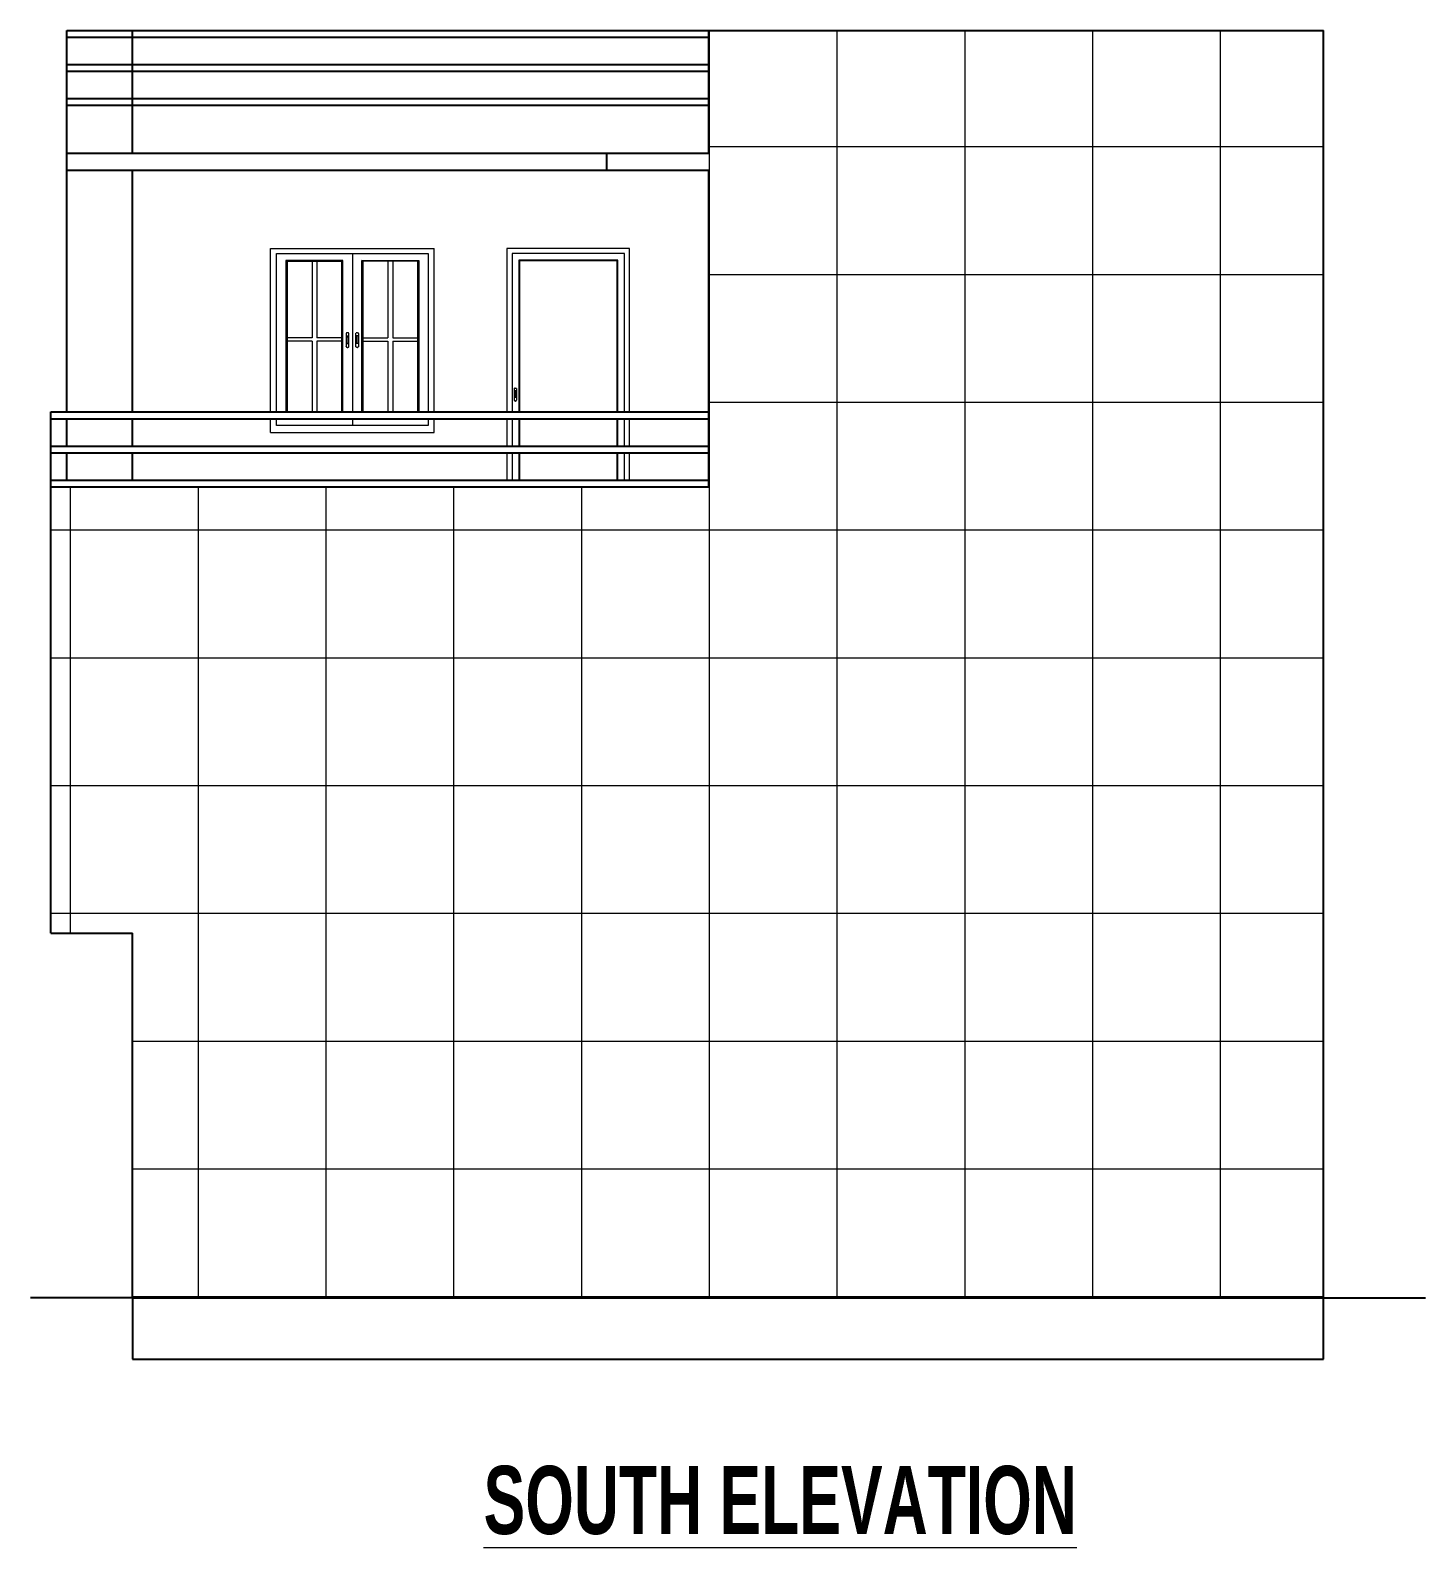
# Model space of a CAD drawing. Header units: inches. Extents: x -9985691 to 3643, y -3270716 to 4788.
# Drawn here: x -4965836.8 to -4965427.3, y -3265798.6 to -3265353.3 of the extents above; entities that cross this region are included whole.
import ezdxf

# ---------------------------------------------------------------- set-up
doc = ezdxf.new("R2010")
doc.units = ezdxf.units.IN
doc.header["$LTSCALE"] = 2
doc.header["$MEASUREMENT"] = 0
doc.linetypes.add('ACAD_ISO02W100', pattern=[15, 12, -3])
doc.layers.get('0').update_dxf_attribs({"linetype": 'CONTINUOUS'})
for name, color, linetype, lineweight in [('HATCH', 60, 'ACAD_ISO02W100', 13), ('Text-100.w', 254, 'CONTINUOUS', 9), ('window', 4, 'CONTINUOUS', 13)]:
    doc.layers.add(name, color=color, linetype=linetype, lineweight=lineweight)
doc.styles.add('Arial', font='arial.ttf', dxfattribs={"width": 0.8, "height": 12})

msp = doc.modelspace()

# ---------------------------------------------------------------- hatches: boundary and pattern name
at = {"layer": 'HATCH', "transparency": 33554661}
h = msp.add_hatch(dxfattribs=at)
h.set_pattern_fill('ANSI37', color=256, scale=300, angle=45)
h.paths.add_polyline_path([(-4965457.32, -3265353.34), (-4965637.68, -3265353.34), (-4965637.68, -3265389.34), (-4965667.68, -3265389.34), (-4965667.68, -3265394.34), (-4965637.68, -3265394.34), (-4965637.68, -3265487.34), (-4965830.79, -3265487.34), (-4965830.79, -3265506.34), (-4965806.77, -3265506.34), (-4965806.77, -3265725.34), (-4965457.32, -3265725.34)])
h = msp.add_hatch(dxfattribs=at)
h.set_pattern_fill('ANSI37', color=256, scale=300, angle=45)
h.paths.add_polyline_path([(-4965806.77, -3265506.34), (-4965830.79, -3265506.34), (-4965830.79, -3265618.34), (-4965806.77, -3265618.34)])

# ---------------------------------------------------------------- linework, layer by layer
at = {"ltscale": 0.5}
for p, q in [((-4965826.06, -3265353.34), (-4965806.77, -3265353.34)), ((-4965826.06, -3265465.34), (-4965826.06, -3265353.34)), ((-4965806.77, -3265353.34), (-4965457.32, -3265353.34)), ((-4965806.77, -3265389.34), (-4965806.77, -3265353.34)), ((-4965637.68, -3265389.34), (-4965637.68, -3265353.34)), ((-4965457.32, -3265725.34), (-4965457.32, -3265353.34)), ((-4965826.06, -3265355.34), (-4965637.68, -3265355.34)), ((-4965826.06, -3265363.34), (-4965637.68, -3265363.34)), ((-4965826.06, -3265365.34), (-4965637.68, -3265365.34)), ((-4965826.06, -3265373.34), (-4965637.68, -3265373.34)), ((-4965826.06, -3265375.34), (-4965637.68, -3265375.34)), ((-4965826.06, -3265389.34), (-4965637.68, -3265389.34)), ((-4965667.68, -3265389.34), (-4965667.68, -3265394.34)), ((-4965826.06, -3265394.34), (-4965637.68, -3265394.34)), ((-4965806.77, -3265465.34), (-4965806.77, -3265394.34)), ((-4965637.68, -3265487.34), (-4965637.68, -3265394.34)), ((-4965830.79, -3265618.34), (-4965830.79, -3265465.34)), ((-4965830.79, -3265465.34), (-4965637.68, -3265465.34)), ((-4965830.79, -3265467.34), (-4965637.68, -3265467.34)), ((-4965826.06, -3265475.34), (-4965826.06, -3265467.34)), ((-4965806.77, -3265475.34), (-4965806.77, -3265467.34)), ((-4965830.79, -3265475.34), (-4965637.68, -3265475.34)), ((-4965830.79, -3265477.34), (-4965637.68, -3265477.34)), ((-4965826.06, -3265485.34), (-4965826.06, -3265477.34)), ((-4965806.77, -3265485.34), (-4965806.77, -3265477.34)), ((-4965830.79, -3265485.34), (-4965637.68, -3265485.34)), ((-4965830.79, -3265487.34), (-4965637.68, -3265487.34)), ((-4965830.79, -3265618.34), (-4965806.77, -3265618.34)), ((-4965806.77, -3265725.34), (-4965806.77, -3265618.34)), ((-4965806.77, -3265725.34), (-4965836.77, -3265725.34)), ((-4965806.77, -3265725.34), (-4965806.77, -3265743.34)), ((-4965806.77, -3265725.34), (-4965457.32, -3265725.34)), ((-4965457.32, -3265743.34), (-4965457.32, -3265725.34)), ((-4965457.32, -3265725.34), (-4965427.32, -3265725.34)), ((-4965806.77, -3265743.34), (-4965457.32, -3265743.34)), ((-4965806.77, -3265743.34), (-4965457.32, -3265743.34))]:
    msp.add_line(p, q, dxfattribs=at)
at = {"layer": 'window'}
for p, q in [((-4965766.28, -3265417.34), (-4965718.28, -3265417.34)), ((-4965766.28, -3265465.34), (-4965766.28, -3265417.34)), ((-4965764.56, -3265418.84), (-4965719.99, -3265418.84)), ((-4965764.56, -3265465.34), (-4965764.56, -3265418.84)), ((-4965742.28, -3265418.84), (-4965742.28, -3265465.34)), ((-4965719.99, -3265418.84), (-4965719.99, -3265465.34)), ((-4965718.28, -3265417.52), (-4965718.28, -3265417.34)), ((-4965718.28, -3265465.34), (-4965718.28, -3265417.34)), ((-4965745.06, -3265420.86), (-4965761.78, -3265420.86)), ((-4965761.78, -3265420.86), (-4965761.78, -3265465.34)), ((-4965761.43, -3265421.11), (-4965761.78, -3265420.86)), ((-4965761.43, -3265421.11), (-4965761.43, -3265465.34)), ((-4965761.43, -3265421.11), (-4965745.41, -3265421.11)), ((-4965754.12, -3265421.11), (-4965754.12, -3265443.58)), ((-4965752.72, -3265421.11), (-4965752.72, -3265443.58)), ((-4965745.41, -3265421.11), (-4965745.06, -3265420.86)), ((-4965745.41, -3265465.34), (-4965745.41, -3265421.11)), ((-4965745.06, -3265465.34), (-4965745.06, -3265420.86)), ((-4965739.5, -3265465.34), (-4965739.5, -3265420.86)), ((-4965739.5, -3265420.86), (-4965722.77, -3265420.86)), ((-4965739.15, -3265421.11), (-4965739.5, -3265420.86)), ((-4965739.15, -3265465.34), (-4965739.15, -3265421.11)), ((-4965723.12, -3265421.11), (-4965739.15, -3265421.11)), ((-4965731.83, -3265421.11), (-4965731.83, -3265443.58)), ((-4965730.44, -3265421.11), (-4965730.44, -3265443.58)), ((-4965723.12, -3265421.11), (-4965722.77, -3265420.86)), ((-4965723.12, -3265421.11), (-4965723.12, -3265465.34)), ((-4965722.77, -3265420.86), (-4965722.77, -3265465.34)), ((-4965693.23, -3265421.03), (-4965693.46, -3265420.81)), ((-4965664.61, -3265421.03), (-4965664.39, -3265420.81)), ((-4965744.06, -3265442.29), (-4965744.07, -3265442.33)), ((-4965744.07, -3265442.33), (-4965744.07, -3265446.14)), ((-4965744.05, -3265442.25), (-4965744.06, -3265442.29)), ((-4965744.03, -3265442.21), (-4965744.05, -3265442.25)), ((-4965744, -3265442.18), (-4965744.03, -3265442.21)), ((-4965743.96, -3265442.15), (-4965744, -3265442.18)), ((-4965743.91, -3265442.12), (-4965743.96, -3265442.15)), ((-4965743.86, -3265442.1), (-4965743.91, -3265442.12)), ((-4965743.8, -3265442.09), (-4965743.86, -3265442.1)), ((-4965743.75, -3265442.08), (-4965743.8, -3265442.09)), ((-4965743.69, -3265442.08), (-4965743.75, -3265442.08)), ((-4965743.63, -3265442.08), (-4965743.69, -3265442.08)), ((-4965743.57, -3265442.09), (-4965743.63, -3265442.08)), ((-4965743.51, -3265442.1), (-4965743.57, -3265442.09)), ((-4965743.46, -3265442.12), (-4965743.51, -3265442.1)), ((-4965743.42, -3265442.15), (-4965743.46, -3265442.12)), ((-4965743.38, -3265442.18), (-4965743.42, -3265442.15)), ((-4965743.35, -3265442.21), (-4965743.38, -3265442.18)), ((-4965743.32, -3265442.25), (-4965743.35, -3265442.21)), ((-4965743.31, -3265442.29), (-4965743.32, -3265442.25)), ((-4965743.3, -3265442.33), (-4965743.32, -3265442.25)), ((-4965743.3, -3265442.33), (-4965743.31, -3265442.29)), ((-4965743.3, -3265446.14), (-4965743.3, -3265442.33)), ((-4965741.25, -3265442.33), (-4965741.23, -3265442.25)), ((-4965741.25, -3265442.33), (-4965741.24, -3265442.29)), ((-4965741.25, -3265446.14), (-4965741.25, -3265442.33)), ((-4965741.24, -3265442.29), (-4965741.23, -3265442.25)), ((-4965741.23, -3265442.25), (-4965741.21, -3265442.21)), ((-4965741.21, -3265442.21), (-4965741.18, -3265442.18)), ((-4965741.14, -3265442.15), (-4965741.18, -3265442.18)), ((-4965741.09, -3265442.12), (-4965741.14, -3265442.15)), ((-4965741.09, -3265442.12), (-4965741.04, -3265442.1)), ((-4965740.99, -3265442.09), (-4965741.04, -3265442.1)), ((-4965740.93, -3265442.08), (-4965740.99, -3265442.09)), ((-4965740.87, -3265442.08), (-4965740.93, -3265442.08)), ((-4965740.81, -3265442.08), (-4965740.87, -3265442.08)), ((-4965740.81, -3265442.08), (-4965740.75, -3265442.09)), ((-4965740.75, -3265442.09), (-4965740.69, -3265442.1)), ((-4965740.69, -3265442.1), (-4965740.64, -3265442.12)), ((-4965740.64, -3265442.12), (-4965740.6, -3265442.15)), ((-4965740.6, -3265442.15), (-4965740.56, -3265442.18)), ((-4965740.53, -3265442.21), (-4965740.56, -3265442.18)), ((-4965740.5, -3265442.25), (-4965740.53, -3265442.21)), ((-4965740.49, -3265442.29), (-4965740.5, -3265442.25)), ((-4965740.49, -3265442.29), (-4965740.48, -3265442.33)), ((-4965740.48, -3265442.33), (-4965740.48, -3265446.14)), ((-4965754.12, -3265443.58), (-4965761.43, -3265443.58)), ((-4965754.12, -3265444.59), (-4965761.43, -3265444.59)), ((-4965754.12, -3265444.59), (-4965754.12, -3265465.34)), ((-4965745.41, -3265443.58), (-4965752.72, -3265443.58)), ((-4965752.72, -3265444.59), (-4965752.72, -3265465.34)), ((-4965745.41, -3265444.59), (-4965752.72, -3265444.59)), ((-4965744.06, -3265446.18), (-4965744.07, -3265446.14)), ((-4965744.07, -3265446.14), (-4965744.05, -3265446.22)), ((-4965744.06, -3265446.18), (-4965744.05, -3265446.22)), ((-4965744.05, -3265446.22), (-4965744.03, -3265446.25)), ((-4965744.03, -3265446.25), (-4965744, -3265446.29)), ((-4965744, -3265446.29), (-4965743.96, -3265446.32)), ((-4965743.96, -3265446.32), (-4965743.91, -3265446.34)), ((-4965743.94, -3265443.11), (-4965743.93, -3265443.08)), ((-4965743.94, -3265443.13), (-4965743.94, -3265443.11)), ((-4965743.94, -3265443.41), (-4965743.94, -3265443.13)), ((-4965743.94, -3265443.39), (-4965743.93, -3265443.36)), ((-4965743.94, -3265443.41), (-4965743.94, -3265443.39)), ((-4965743.94, -3265445.05), (-4965743.94, -3265443.41)), ((-4965743.94, -3265445.05), (-4965743.94, -3265445.08)), ((-4965743.94, -3265445.08), (-4965743.93, -3265445.11)), ((-4965743.93, -3265443.08), (-4965743.92, -3265443.06)), ((-4965743.93, -3265443.36), (-4965743.92, -3265443.34)), ((-4965743.93, -3265445.11), (-4965743.92, -3265445.13)), ((-4965743.92, -3265443.06), (-4965743.89, -3265443.04)), ((-4965743.92, -3265443.34), (-4965743.89, -3265443.31)), ((-4965743.92, -3265445.13), (-4965743.89, -3265445.15)), ((-4965743.91, -3265446.34), (-4965743.86, -3265446.36)), ((-4965743.89, -3265443.04), (-4965743.87, -3265443.02)), ((-4965743.89, -3265443.31), (-4965743.87, -3265443.29)), ((-4965743.89, -3265445.15), (-4965743.87, -3265445.17)), ((-4965743.87, -3265443.02), (-4965743.84, -3265443)), ((-4965743.87, -3265443.29), (-4965743.84, -3265443.28)), ((-4965743.87, -3265445.17), (-4965743.84, -3265445.19)), ((-4965743.86, -3265446.36), (-4965743.8, -3265446.38)), ((-4965743.84, -3265443), (-4965743.8, -3265442.98)), ((-4965743.84, -3265443.28), (-4965743.8, -3265443.26)), ((-4965743.84, -3265445.19), (-4965743.8, -3265445.2)), ((-4965743.8, -3265442.98), (-4965743.77, -3265442.97)), ((-4965743.8, -3265443.26), (-4965743.77, -3265443.25)), ((-4965743.8, -3265445.2), (-4965743.77, -3265445.21)), ((-4965743.8, -3265446.38), (-4965743.75, -3265446.39)), ((-4965743.77, -3265442.97), (-4965743.73, -3265442.97)), ((-4965743.77, -3265443.25), (-4965743.73, -3265443.25)), ((-4965743.77, -3265445.21), (-4965743.73, -3265445.22)), ((-4965743.75, -3265446.39), (-4965743.69, -3265446.39)), ((-4965743.73, -3265442.97), (-4965743.69, -3265442.97)), ((-4965743.73, -3265443.25), (-4965743.69, -3265443.25)), ((-4965743.73, -3265445.22), (-4965743.69, -3265445.22)), ((-4965743.69, -3265442.97), (-4965743.65, -3265442.97)), ((-4965743.69, -3265443.25), (-4965743.65, -3265443.25)), ((-4965743.69, -3265445.22), (-4965743.65, -3265445.22)), ((-4965743.69, -3265446.39), (-4965743.63, -3265446.39)), ((-4965743.65, -3265442.97), (-4965743.61, -3265442.97)), ((-4965743.65, -3265443.25), (-4965743.61, -3265443.25)), ((-4965743.65, -3265445.22), (-4965743.61, -3265445.21)), ((-4965743.63, -3265446.39), (-4965743.57, -3265446.38)), ((-4965743.61, -3265442.97), (-4965743.57, -3265442.98)), ((-4965743.61, -3265443.25), (-4965743.57, -3265443.26)), ((-4965743.61, -3265445.21), (-4965743.57, -3265445.2)), ((-4965743.57, -3265442.98), (-4965743.54, -3265443)), ((-4965743.57, -3265443.26), (-4965743.54, -3265443.28)), ((-4965743.57, -3265445.2), (-4965743.54, -3265445.19)), ((-4965743.57, -3265446.38), (-4965743.51, -3265446.36)), ((-4965743.54, -3265443), (-4965743.51, -3265443.02)), ((-4965743.54, -3265443.28), (-4965743.51, -3265443.29)), ((-4965743.54, -3265445.19), (-4965743.51, -3265445.17)), ((-4965743.51, -3265443.02), (-4965743.48, -3265443.04)), ((-4965743.51, -3265443.29), (-4965743.48, -3265443.31)), ((-4965743.51, -3265445.17), (-4965743.48, -3265445.15)), ((-4965743.51, -3265446.36), (-4965743.46, -3265446.34)), ((-4965743.48, -3265443.04), (-4965743.46, -3265443.06)), ((-4965743.48, -3265443.31), (-4965743.46, -3265443.34)), ((-4965743.48, -3265445.15), (-4965743.46, -3265445.13)), ((-4965743.46, -3265443.06), (-4965743.44, -3265443.08)), ((-4965743.46, -3265443.34), (-4965743.44, -3265443.36)), ((-4965743.46, -3265445.13), (-4965743.44, -3265445.11)), ((-4965743.46, -3265446.34), (-4965743.42, -3265446.32)), ((-4965743.44, -3265443.08), (-4965743.43, -3265443.11)), ((-4965743.44, -3265443.36), (-4965743.43, -3265443.39)), ((-4965743.44, -3265445.11), (-4965743.43, -3265445.08)), ((-4965743.43, -3265443.11), (-4965743.43, -3265443.13)), ((-4965743.43, -3265445.05), (-4965743.43, -3265443.13)), ((-4965743.43, -3265443.39), (-4965743.43, -3265443.41)), ((-4965743.43, -3265445.08), (-4965743.43, -3265445.05)), ((-4965743.42, -3265446.32), (-4965743.38, -3265446.29)), ((-4965743.38, -3265446.29), (-4965743.35, -3265446.25)), ((-4965743.35, -3265446.25), (-4965743.32, -3265446.22)), ((-4965743.32, -3265446.22), (-4965743.31, -3265446.18)), ((-4965743.31, -3265446.18), (-4965743.3, -3265446.14)), ((-4965741.24, -3265446.18), (-4965741.25, -3265446.14)), ((-4965741.23, -3265446.22), (-4965741.24, -3265446.18)), ((-4965741.23, -3265446.22), (-4965741.21, -3265446.25)), ((-4965741.21, -3265446.25), (-4965741.18, -3265446.29)), ((-4965741.18, -3265446.29), (-4965741.14, -3265446.32)), ((-4965741.09, -3265446.34), (-4965741.14, -3265446.32)), ((-4965741.11, -3265443.08), (-4965741.12, -3265443.11)), ((-4965741.12, -3265443.11), (-4965741.12, -3265443.13)), ((-4965741.12, -3265443.13), (-4965741.12, -3265445.05)), ((-4965741.12, -3265445.08), (-4965741.12, -3265445.05)), ((-4965741.11, -3265445.11), (-4965741.12, -3265445.08)), ((-4965741.1, -3265443.06), (-4965741.11, -3265443.08)), ((-4965741.1, -3265445.13), (-4965741.11, -3265445.11)), ((-4965741.08, -3265443.04), (-4965741.1, -3265443.06)), ((-4965741.08, -3265445.15), (-4965741.1, -3265445.13)), ((-4965741.04, -3265446.36), (-4965741.09, -3265446.34)), ((-4965741.05, -3265443.02), (-4965741.08, -3265443.04)), ((-4965741.05, -3265445.17), (-4965741.08, -3265445.15)), ((-4965741.02, -3265443), (-4965741.05, -3265443.02)), ((-4965741.02, -3265445.19), (-4965741.05, -3265445.17)), ((-4965741.04, -3265446.36), (-4965740.99, -3265446.38)), ((-4965740.98, -3265442.98), (-4965741.02, -3265443)), ((-4965740.98, -3265445.2), (-4965741.02, -3265445.19)), ((-4965740.93, -3265446.39), (-4965740.99, -3265446.38)), ((-4965740.95, -3265442.97), (-4965740.98, -3265442.98)), ((-4965740.95, -3265445.21), (-4965740.98, -3265445.2)), ((-4965740.91, -3265442.97), (-4965740.95, -3265442.97)), ((-4965740.91, -3265445.22), (-4965740.95, -3265445.21)), ((-4965740.87, -3265446.39), (-4965740.93, -3265446.39)), ((-4965740.87, -3265442.97), (-4965740.91, -3265442.97)), ((-4965740.87, -3265445.22), (-4965740.91, -3265445.22)), ((-4965740.83, -3265442.97), (-4965740.87, -3265442.97)), ((-4965740.83, -3265445.22), (-4965740.87, -3265445.22)), ((-4965740.87, -3265446.39), (-4965740.81, -3265446.39)), ((-4965740.79, -3265442.97), (-4965740.83, -3265442.97)), ((-4965740.79, -3265445.21), (-4965740.83, -3265445.22)), ((-4965740.81, -3265446.39), (-4965740.75, -3265446.38)), ((-4965740.75, -3265442.98), (-4965740.79, -3265442.97)), ((-4965740.75, -3265445.2), (-4965740.79, -3265445.21)), ((-4965740.72, -3265443), (-4965740.75, -3265442.98)), ((-4965740.72, -3265445.19), (-4965740.75, -3265445.2)), ((-4965740.69, -3265446.36), (-4965740.75, -3265446.38)), ((-4965740.69, -3265443.02), (-4965740.72, -3265443)), ((-4965740.69, -3265445.17), (-4965740.72, -3265445.19)), ((-4965740.66, -3265443.04), (-4965740.69, -3265443.02)), ((-4965740.66, -3265445.15), (-4965740.69, -3265445.17)), ((-4965740.64, -3265446.34), (-4965740.69, -3265446.36)), ((-4965740.64, -3265443.06), (-4965740.66, -3265443.04)), ((-4965740.64, -3265445.13), (-4965740.66, -3265445.15)), ((-4965740.62, -3265443.08), (-4965740.64, -3265443.06)), ((-4965740.62, -3265445.11), (-4965740.64, -3265445.13)), ((-4965740.64, -3265446.34), (-4965740.6, -3265446.32)), ((-4965740.61, -3265443.11), (-4965740.62, -3265443.08)), ((-4965740.61, -3265445.08), (-4965740.62, -3265445.11)), ((-4965740.61, -3265443.13), (-4965740.61, -3265443.11)), ((-4965740.61, -3265445.05), (-4965740.61, -3265443.13)), ((-4965740.61, -3265445.05), (-4965740.61, -3265445.08)), ((-4965740.6, -3265446.32), (-4965740.56, -3265446.29)), ((-4965740.56, -3265446.29), (-4965740.53, -3265446.25)), ((-4965740.5, -3265446.22), (-4965740.53, -3265446.25)), ((-4965740.48, -3265446.14), (-4965740.5, -3265446.22)), ((-4965740.49, -3265446.18), (-4965740.5, -3265446.22)), ((-4965740.49, -3265446.18), (-4965740.48, -3265446.14)), ((-4965739.15, -3265443.58), (-4965731.83, -3265443.58)), ((-4965739.15, -3265444.59), (-4965731.83, -3265444.59)), ((-4965731.83, -3265444.59), (-4965731.83, -3265465.34)), ((-4965730.44, -3265443.58), (-4965723.12, -3265443.58)), ((-4965730.44, -3265444.59), (-4965723.12, -3265444.59)), ((-4965730.44, -3265444.59), (-4965730.44, -3265465.34)), ((-4965694.7, -3265458.53), (-4965694.68, -3265458.46)), ((-4965694.7, -3265458.53), (-4965694.69, -3265458.49)), ((-4965694.7, -3265461.92), (-4965694.7, -3265458.53)), ((-4965694.69, -3265458.49), (-4965694.68, -3265458.46)), ((-4965694.68, -3265458.46), (-4965694.67, -3265458.43)), ((-4965694.67, -3265458.43), (-4965694.65, -3265458.4)), ((-4965694.62, -3265458.37), (-4965694.65, -3265458.4)), ((-4965694.59, -3265458.35), (-4965694.62, -3265458.37)), ((-4965694.6, -3265459.2), (-4965694.61, -3265459.22)), ((-4965694.61, -3265459.22), (-4965694.61, -3265459.24)), ((-4965694.61, -3265459.24), (-4965694.61, -3265460.95)), ((-4965694.59, -3265459.18), (-4965694.6, -3265459.2)), ((-4965694.59, -3265458.35), (-4965694.55, -3265458.33)), ((-4965694.57, -3265459.16), (-4965694.59, -3265459.18)), ((-4965694.56, -3265459.14), (-4965694.57, -3265459.16)), ((-4965694.53, -3265459.12), (-4965694.56, -3265459.14)), ((-4965694.51, -3265458.32), (-4965694.55, -3265458.33)), ((-4965694.51, -3265459.11), (-4965694.53, -3265459.12)), ((-4965694.47, -3265458.31), (-4965694.51, -3265458.32)), ((-4965694.48, -3265459.1), (-4965694.51, -3265459.11)), ((-4965694.46, -3265459.1), (-4965694.48, -3265459.1)), ((-4965694.43, -3265458.3), (-4965694.47, -3265458.31)), ((-4965694.43, -3265459.1), (-4965694.46, -3265459.1)), ((-4965694.39, -3265458.31), (-4965694.43, -3265458.3)), ((-4965694.4, -3265459.1), (-4965694.43, -3265459.1)), ((-4965694.37, -3265459.1), (-4965694.4, -3265459.1)), ((-4965694.39, -3265458.31), (-4965694.34, -3265458.32)), ((-4965694.35, -3265459.11), (-4965694.37, -3265459.1)), ((-4965694.32, -3265459.12), (-4965694.35, -3265459.11)), ((-4965694.34, -3265458.32), (-4965694.31, -3265458.33)), ((-4965694.3, -3265459.14), (-4965694.32, -3265459.12)), ((-4965694.31, -3265458.33), (-4965694.27, -3265458.35)), ((-4965694.28, -3265459.16), (-4965694.3, -3265459.14)), ((-4965694.27, -3265459.18), (-4965694.28, -3265459.16)), ((-4965694.27, -3265458.35), (-4965694.24, -3265458.37)), ((-4965694.26, -3265459.2), (-4965694.27, -3265459.18)), ((-4965694.25, -3265459.22), (-4965694.26, -3265459.2)), ((-4965694.25, -3265459.24), (-4965694.25, -3265459.22)), ((-4965694.25, -3265460.95), (-4965694.25, -3265459.24)), ((-4965694.24, -3265458.37), (-4965694.21, -3265458.4)), ((-4965694.19, -3265458.43), (-4965694.21, -3265458.4)), ((-4965694.17, -3265458.46), (-4965694.19, -3265458.43)), ((-4965694.16, -3265458.49), (-4965694.17, -3265458.46)), ((-4965694.16, -3265458.49), (-4965694.16, -3265458.53)), ((-4965694.16, -3265458.53), (-4965694.16, -3265461.92)), ((-4965694.69, -3265461.95), (-4965694.7, -3265461.92)), ((-4965694.68, -3265461.99), (-4965694.69, -3265461.95)), ((-4965694.68, -3265461.99), (-4965694.67, -3265462.02)), ((-4965694.67, -3265462.02), (-4965694.65, -3265462.05)), ((-4965694.65, -3265462.05), (-4965694.62, -3265462.07)), ((-4965694.59, -3265462.1), (-4965694.62, -3265462.07)), ((-4965694.61, -3265460.97), (-4965694.61, -3265460.95)), ((-4965694.6, -3265461), (-4965694.61, -3265460.97)), ((-4965694.59, -3265461.02), (-4965694.6, -3265461)), ((-4965694.57, -3265461.04), (-4965694.59, -3265461.02)), ((-4965694.55, -3265462.11), (-4965694.59, -3265462.1)), ((-4965694.56, -3265461.06), (-4965694.57, -3265461.04)), ((-4965694.53, -3265461.07), (-4965694.56, -3265461.06)), ((-4965694.55, -3265462.11), (-4965694.51, -3265462.13)), ((-4965694.51, -3265461.08), (-4965694.53, -3265461.07)), ((-4965694.48, -3265461.09), (-4965694.51, -3265461.08)), ((-4965694.47, -3265462.14), (-4965694.51, -3265462.13)), ((-4965694.46, -3265461.1), (-4965694.48, -3265461.09)), ((-4965694.43, -3265462.14), (-4965694.47, -3265462.14)), ((-4965694.43, -3265461.1), (-4965694.46, -3265461.1)), ((-4965694.4, -3265461.1), (-4965694.43, -3265461.1)), ((-4965694.43, -3265462.14), (-4965694.39, -3265462.14)), ((-4965694.37, -3265461.09), (-4965694.4, -3265461.1)), ((-4965694.39, -3265462.14), (-4965694.34, -3265462.13)), ((-4965694.35, -3265461.08), (-4965694.37, -3265461.09)), ((-4965694.32, -3265461.07), (-4965694.35, -3265461.08)), ((-4965694.31, -3265462.11), (-4965694.34, -3265462.13)), ((-4965694.3, -3265461.06), (-4965694.32, -3265461.07)), ((-4965694.27, -3265462.1), (-4965694.31, -3265462.11)), ((-4965694.28, -3265461.04), (-4965694.3, -3265461.06)), ((-4965694.27, -3265461.02), (-4965694.28, -3265461.04)), ((-4965694.26, -3265461), (-4965694.27, -3265461.02)), ((-4965694.27, -3265462.1), (-4965694.24, -3265462.07)), ((-4965694.25, -3265460.97), (-4965694.26, -3265461)), ((-4965694.25, -3265460.95), (-4965694.25, -3265460.97)), ((-4965694.24, -3265462.07), (-4965694.21, -3265462.05)), ((-4965694.21, -3265462.05), (-4965694.19, -3265462.02)), ((-4965694.17, -3265461.99), (-4965694.19, -3265462.02)), ((-4965694.16, -3265461.92), (-4965694.17, -3265461.99)), ((-4965694.16, -3265461.95), (-4965694.17, -3265461.99)), ((-4965694.16, -3265461.95), (-4965694.16, -3265461.92)), ((-4965766.28, -3265471.34), (-4965766.28, -3265467.34)), ((-4965764.56, -3265469.34), (-4965764.56, -3265467.34)), ((-4965742.28, -3265467.34), (-4965742.28, -3265469.34)), ((-4965719.99, -3265467.34), (-4965719.99, -3265469.34)), ((-4965718.28, -3265471.34), (-4965718.28, -3265467.34)), ((-4965766.28, -3265471.34), (-4965718.28, -3265471.34)), ((-4965719.99, -3265469.34), (-4965764.56, -3265469.34))]:
    msp.add_line(p, q, dxfattribs=at)
for points in [[(-4965660.92, -3265465.34), (-4965660.92, -3265417.34), (-4965696.92, -3265417.34), (-4965696.92, -3265465.34)], [(-4965662.42, -3265465.34), (-4965662.42, -3265418.84), (-4965695.42, -3265418.84), (-4965695.42, -3265465.34)], [(-4965664.39, -3265465.34), (-4965664.39, -3265420.81), (-4965693.46, -3265420.81), (-4965693.46, -3265465.34)], [(-4965664.61, -3265465.34), (-4965664.61, -3265421.03), (-4965693.23, -3265421.03), (-4965693.23, -3265465.34)], [(-4965696.92, -3265467.34), (-4965696.92, -3265475.34)], [(-4965695.42, -3265467.34), (-4965695.42, -3265475.34)], [(-4965693.46, -3265467.34), (-4965693.46, -3265475.34)], [(-4965693.23, -3265467.34), (-4965693.23, -3265475.34)], [(-4965664.61, -3265475.34), (-4965664.61, -3265467.34)], [(-4965664.39, -3265475.34), (-4965664.39, -3265467.34)], [(-4965662.42, -3265475.34), (-4965662.42, -3265467.34)], [(-4965660.92, -3265475.34), (-4965660.92, -3265467.34)], [(-4965696.92, -3265477.34), (-4965696.92, -3265485.34)], [(-4965695.42, -3265477.34), (-4965695.42, -3265485.34)], [(-4965693.46, -3265477.34), (-4965693.46, -3265485.34)], [(-4965693.23, -3265477.34), (-4965693.23, -3265485.34)], [(-4965664.61, -3265485.34), (-4965664.61, -3265477.34)], [(-4965664.39, -3265485.34), (-4965664.39, -3265477.34)], [(-4965662.42, -3265485.34), (-4965662.42, -3265477.34)], [(-4965660.92, -3265485.34), (-4965660.92, -3265477.34)]]:
    msp.add_lwpolyline(points, dxfattribs=at)

# ---------------------------------------------------------------- texts
at = {"layer": 'Text-100.w', "insert": (-4965619.26, -3265774.65), "char_height": 20, "width": 569.1024, "attachment_point": 2, "style": 'Arial'}
msp.add_mtext('\\A1;{\\fArial Narrow|b1|i0|c0|p34;\\L SOUTH ELEVATION}', dxfattribs=at)

doc.saveas('drawing.dxf')
